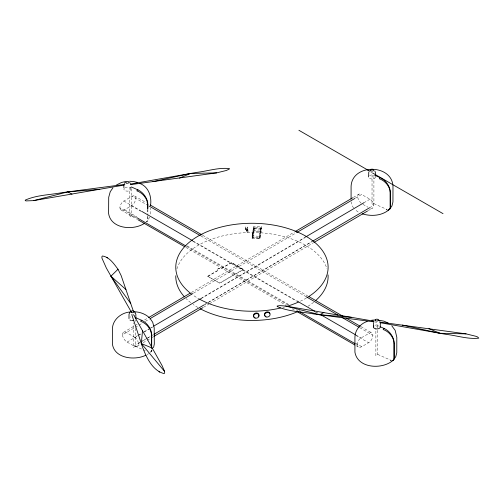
<?xml version="1.0" encoding="UTF-8"?>
<svg xmlns="http://www.w3.org/2000/svg" width="504" height="504" viewBox="0 0 504 504"><rect width="100%" height="100%" fill="white"/><g stroke="black" fill="none" stroke-linecap="round" stroke-linejoin="round"><path stroke-width="0.38" stroke-dasharray="2.52 1.89" d="M260.637 228.577L260.637 227.884L259.043 238.19L260.637 227.884M254.488 228.255L254.495 227.543L252.901 237.85L254.495 227.543M150.463 214.036L150.501 208.07M252.113 235.878L253.707 226.239L261.481 226.668L261.481 229.194L259.881 238.833L252.113 238.405L252.113 235.878L259.881 236.307L261.481 226.668M252.113 238.405L253.707 228.766L253.707 226.239M149.738 217.161L147.162 221.243M150.973 351.716L152.195 350.015M386.7 209.336L386.341 209.834A4.416 3.119 45.1 0 0 386.839 209.973M390.537 360.095L390.178 360.599A4.416 3.119 45.1 0 0 390.676 360.732M131.424 188.54L131.424 215.743L129.553 217.148L129.553 188.389M135.23 328.343L135.23 346.223L133.358 347.621L133.358 322.749M373.281 175.354L372.034 176.287L372.034 205.046L373.905 203.648L373.905 174.888M148.567 353.613L147.231 354.608M378.75 326.094L377.742 325.647L375.871 327.052L375.871 329.383M377.742 330.315L377.742 354.406L375.871 355.811L375.871 330.158M123.562 332.287L137.8 323.927M144.579 319.952L147.968 317.961M191.35 292.496L294.393 232.016M353.373 197.398L358.798 194.216M139.69 342.695L138.335 343.489A6.098 3.547 59.6 0 1 133.988 346.002L127.09 342.084A6.678 3.887 59.6 0 1 122.396 334.851L142.651 323.001M145.36 321.407L149.512 318.931M193.492 293.158L295.936 232.987M355.515 198.059L361.614 194.481L369.949 199.212A5.084 2.961 59.6 0 1 373.571 205.418A6.098 3.547 59.6 0 1 369.791 208.209M122.396 334.851A5.588 3.257 59.6 0 1 126.378 332.546L134.713 337.283L137.422 335.689M138.102 335.292L140.811 333.698M144.201 331.708L148.951 328.923M149.625 328.526L153.014 326.535M201.146 298.286L304.87 237.409M363.844 202.791L369.949 199.212M127.09 342.084L137.939 335.714M138.613 335.317L141.328 333.724M144.037 332.136L148.781 329.351M151.496 327.757L152.851 326.964M200.983 298.708L305.38 237.434M133.988 346.002L140.093 342.418M140.767 342.021L146.192 338.839M146.872 338.442L150.261 336.451M150.935 336.055L152.97 334.858M204.492 304.618L205.846 303.824M208.561 302.23L311.604 241.75M142.405 341.101L147.149 338.316M147.829 337.919L151.893 335.532M204.769 304.498L207.484 302.904M208.158 302.507L311.882 241.63M369.501 207.806L373.571 205.418M137.063 346.286L140.452 344.301M143.167 342.707L146.557 340.717M147.231 340.32L150.62 338.329M151.301 337.932L153.336 336.741M203.496 307.295L208.921 304.114M209.601 303.71L313.318 242.833M368.229 210.603L372.299 208.215M136.25 217.319L119.889 207.875A5.588 3.226 -60 0 1 123.845 201.027L132.111 196.251L147.105 204.914M119.889 207.875A6.678 3.856 -60 0 0 124.551 209.746L131.393 205.796A6.098 3.522 -60 0 0 135.702 198.33A5.084 2.936 -60 0 0 132.111 196.251M207.85 276.161L218.32 270.113A1.966 1.134 0 0 1 218.32 268.512A1.966 1.134 0 0 1 221.099 268.512L231.569 262.464L243.432 269.539L219.713 283.235L207.85 276.387L219.713 283.009L243.432 269.312M207.85 276.387L218.32 270.346A1.966 1.134 0 0 1 218.32 268.739A1.966 1.134 0 0 1 221.099 268.739L231.569 262.691L243.432 269.539M357.09 344.818A5.588 3.226 -60 0 1 361.047 337.97L369.306 333.201A5.084 2.936 -60 0 1 372.903 335.273A6.098 3.522 -60 0 1 368.594 342.745L361.746 346.695A6.678 3.856 -60 0 1 357.09 344.818L355.729 344.03M261.481 228.596L253.707 228.167L252.113 237.806L259.881 238.234M253.707 228.766L261.481 229.194M374.447 321.936L376.784 322.245M373.905 203.648L386.889 209.418M131.424 215.743L135.897 217.734M377.742 354.406L390.726 360.184A4.397 2.841 53.1 0 0 391.18 360.36M135.23 346.223L142.475 349.442M143.167 349.751L145.246 350.677M362.949 204.366L367.97 207.22M370.528 171.801L371.851 172.563M134.65 195.999L146.242 202.69M202.81 235.355L307.78 295.955M360.946 326.649L371.851 332.949M200.951 235.998L305.424 296.314M359.768 327.688L372.903 335.273M123.845 201.027L140.887 210.861M193.366 241.164L296.289 300.586M316.739 312.392L318.1 313.179M356.271 335.217L361.047 337.97M131.393 205.796L140.937 211.308M192.736 241.214L296.339 301.027M314.748 311.655L317.47 313.23M355.641 335.267L368.594 342.745M124.551 209.746L136.817 216.833M187.255 245.952L289.498 304.983M299.042 310.489L300.403 311.277M355.616 343.155L361.746 346.695M186.688 246.437L288.25 305.071M296.428 309.796L297.788 310.584M121.092 210.004L137.453 219.454M185.85 247.388L285.365 304.844M292.175 308.782L294.223 309.96M356.246 345.769L358.294 346.954M133.094 314.477L134.927 315.743L134.184 313.582M132.735 314.628L133.951 315.473M358.111 212.001L354.665 209.399M353.575 207.969L351.937 205.462L351.124 201.89M247.647 230.517C246.317 229.471 246.557 232.854 247.792 232.59C248.724 231.449 247.76 230.612 246.784 230.788M248.113 232.105L247.558 231.897L247.243 232.382M247.357 227.134L247.867 228.892M247.571 229.068A0.794 0.636 -16.2 0 1 246.5 229.856A0.794 0.636 -16.2 0 1 246.324 228.759A0.794 0.636 -16.2 0 1 247.571 229.068L247.987 230.492A0.794 0.636 -16.2 0 1 246.916 231.279A0.794 0.636 -16.2 0 1 246.739 230.189A0.794 0.636 -16.2 0 1 247.987 230.492M246.028 229.389L246.437 230.813M245.221 227.802L245.732 229.559M377.742 325.647L377.742 329.534M259.881 236.307L259.881 238.833M147.88 209.248L147.88 215.536M147.88 216.317L147.88 219.461A4.397 2.841 53.1 0 1 146.141 221.81M147.678 209.399L147.678 213.331M147.678 216.468L147.678 219.612A4.416 3.119 45.1 0 1 146.179 221.968M135.23 319.794L135.23 321.35M129.994 317.205A3.452 1.997 0 0 1 130.712 316.884M130.309 188.149A3.452 1.997 0 0 1 127.317 191.142A3.452 1.997 0 0 1 124.324 188.149M124.872 187.734A3.452 1.997 0 0 1 129.761 187.734M151.483 350.085A4.416 3.119 45.1 0 1 150.362 352.258M151.673 349.927A4.397 2.841 53.1 0 1 150.331 352.189M313.671 302.249A76.167 43.974 0 0 1 307.679 306.457M197.896 307.471A76.167 43.974 0 0 1 193.202 304.479M190.732 302.658A76.167 43.974 0 0 1 186.171 298.664M176.929 268.865A76.167 43.974 0 0 1 251.906 232.514A76.167 43.974 0 0 1 326.945 268.821M306.438 297.977A76.167 43.974 0 0 1 300.428 301.172M285.081 306.854A76.167 43.974 0 0 1 282.807 307.459M200.031 299.439A76.167 43.974 0 0 1 192.566 294.802M361.217 203.232A6.678 3.887 59.6 0 1 357.626 196.781A5.588 3.257 59.6 0 1 361.614 194.481M134.713 337.283A5.084 2.961 59.6 0 1 138.335 343.489M375.511 176.973A3.452 1.997 0 0 1 372.513 178.945A3.452 1.997 0 0 1 368.72 177.484M369.615 175.562A3.452 1.997 0 0 1 372.954 175.046M373.785 175.241A3.452 1.997 0 0 1 374.504 175.562M375.127 325.219A3.452 1.997 0 0 1 379.298 325.534M253.707 227.499L252.113 237.145L259.881 237.573L261.481 227.934L253.707 227.499M260.108 231.097L253.966 230.756L253.966 231.424L260.108 231.764L260.108 231.097M245.75 228.262A1.084 0.869 -16.2 0 0 247.338 227.323A1.084 0.869 -16.2 0 0 245.719 226.737A1.084 0.869 -16.2 0 0 245.75 228.262M246.242 230.07A1.115 0.901 -16.2 0 0 247.899 229.125A1.115 0.901 -16.2 0 0 246.254 228.488A1.115 0.901 -16.2 0 0 246.242 230.07"/><path stroke-width="0.76" d="M373.439 322.642L373.401 326.945M131.758 314.527L142.273 346.45C146.185 356.926 152.328 370.679 164.147 373.621L164.676 372.84L164.594 371.442L141.309 343.514L142.512 330.725M368.764 172.16L368.607 176.973M153.55 347.634L154.306 344.043L154.199 327.789L152.68 322.214L150.066 318.44M124.324 183.418L124.866 182.618M129.704 312.48L129.024 314.313L128.986 318.616M112.883 187.929L110.25 191.703L108.713 197.266L108.606 213.52C110.968 229.15 133.919 230.807 144.755 223.133M137.611 189.737L136.83 190.827A12.537 8.858 45.1 0 1 147.678 204.693L147.678 208.618M141.416 320.216L140.635 321.3A12.537 8.858 45.1 0 1 151.483 335.166L151.483 347.729M380.092 177.635L379.31 178.725A12.537 8.858 45.1 0 1 390.159 192.591L390.159 207.509A4.416 3.119 45.1 0 1 387.803 210.048M389.649 209.141L391.936 205.922L392.944 201.934L392.981 186.543C392.282 163.586 351.849 163.554 351.086 186.499L351.086 199.067M383.928 328.4L383.147 329.49A12.537 8.858 45.1 0 1 393.996 343.356L393.996 358.275A4.416 3.119 45.1 0 1 391.639 360.814M393.485 359.906L395.772 356.687L396.78 352.699L396.818 337.308L395.193 330.404L391.784 325.773M130.725 303.496L110.918 276.198L118.018 269.256C114.011 264.027 109.4 256.845 102.413 255.988L101.877 256.769L101.959 258.168L106.369 268.078L131.714 312.701M130.177 187.923L131.424 186.99L138.027 189.926M389.371 209.437C382.082 215.914 371.152 216.588 362.174 213.809M393.208 360.202C382.574 369.829 357.664 368.663 354.923 352.183L354.923 337.264C355.024 329.944 360.442 323.606 367.265 321.401M116.594 184.886L121.558 182.473L125.427 181.553M148.642 317.564L189.995 293.29M295.073 231.619L352.693 197.795M150.104 318.623L192.811 293.555M296.535 232.678L354.835 198.456M153.695 326.138L200.472 298.683M305.544 237.012L363.844 202.791M153.928 334.341L204.095 304.895M312.562 241.233L369.501 207.806M154.01 336.338L202.822 307.692M313.998 242.437L367.555 211M373.666 321.836L314.206 314.03C301.934 311.705 288.754 311.711 277.219 306.552L277.131 306.048L279.796 305.619L285.566 306.022L319.838 314.767L323.902 312.455M145.877 355.207C135.034 360.713 114.351 358.634 112.411 343.999L112.411 329.081C112.48 319.498 121.552 312.404 130.618 311.926M179.474 178.12L190.506 173.471L216.632 172.866L226.271 170.503L229.282 169.092L229.377 168.594C218.415 167.334 207.339 171.234 196.453 172.418L130.404 184.099M124.86 184.401L62.275 192.616C50.003 194.935 36.83 194.935 25.294 200.094L25.2 200.592L26.076 200.913L33.642 200.617L67.908 191.879L99.805 189.321M152.977 181.654L190.506 173.471M124.205 185.056L33.642 200.617M216.632 172.866L130.523 184.653M371.75 320.216L375.209 319.958M402.406 325.093L439.929 333.276L466.055 333.875L475.694 336.244L477.647 337L478.8 338.152C467.844 339.413 456.769 335.513 445.876 334.328L379.827 322.648M129.585 181.245L133.73 181.56L137.598 182.492M377.975 320.065L383.922 321.155L388.111 323.007M134.083 311.768C139.633 311.85 145.146 313.834 149.272 317.589M319.838 314.767L351.729 317.318M379.947 322.094L466.055 333.875M285.566 306.022L373.842 321.187M428.904 328.627L439.929 333.276M141.309 343.514L152.277 348.125M374.913 175.335L380.514 177.824A12.487 8.077 53.1 0 1 390.335 192.427L390.361 207.358A4.397 2.841 53.1 0 1 388.219 209.74M139.646 183.393C148.693 186.568 151.937 196.951 150.501 205.714M380.041 326.674L384.35 328.589M136.238 317.911L141.838 320.399M67.908 191.879L71.978 194.191M298.891 130.271L369.552 171.064M367.889 170.276L369.212 171.039M372.513 172.948L443.029 213.658M150.331 205.052L202.129 234.958M309.141 296.743L343.224 316.418M345.952 317.993L360.266 326.258M149.153 206.092L200.271 235.607M305.922 296.604L337.957 315.101M342.046 317.457L359.087 327.298M141.567 211.258L192.686 240.773M296.976 300.983L314.698 311.214M320.827 314.754L355.591 334.826M136.93 217.709L186.007 246.047M299.836 311.762L355.043 343.64M138.134 219.845L184.483 246.607M296.27 311.144L354.885 344.988M106.835 257.45L107.56 257.947M158.993 371.656L159.718 372.16M110.918 276.198L125.931 289.529M379.304 320.418L379.846 321.218M129.767 182.618L130.309 183.418M134.889 312.089L135.853 314.313L135.891 318.616M374.793 170.837L375.474 172.67L375.511 176.211M134.329 316.134L162.042 365.526L164.594 371.442M118.018 269.256L121.136 275.562L133.447 311.422M394.197 343.205L394.197 358.124A4.397 2.841 53.1 0 1 392.465 360.473M380.306 323.14L380.306 326.945A3.452 1.997 0 0 1 375.959 328.873A3.452 1.997 0 0 1 373.861 325.949M151.685 348.365L151.685 335.015A12.487 8.077 53.1 0 0 141.838 320.374M147.88 204.542L147.88 208.467M123.864 185.34L123.864 187.627M265.318 316.027A2.797 2.249 -16.2 0 1 265.967 312.209A2.797 2.249 -16.2 0 1 269.911 313.759M254.885 317.438A2.797 2.249 -16.2 0 1 253.575 314.679A2.797 2.249 -16.2 0 1 256.933 313.022A2.797 2.249 -16.2 0 1 258.829 315.491M258.59 316.077A2.797 2.249 -16.2 0 1 258.18 316.606M133.333 320.538A3.452 1.997 0 0 1 131.544 320.538M130.712 320.342A3.452 1.997 0 0 1 129.994 320.021M191.331 293.889A76.167 43.974 0 0 1 202.451 233.831A76.167 43.974 0 0 1 306.936 236.83A76.167 43.974 0 0 1 307.679 297.228M298.286 302.154A76.167 43.974 0 0 1 286.581 306.426M280.501 308.026A76.167 43.974 0 0 1 200.031 299.439M328.066 274.926A76.167 43.974 0 0 1 315.473 300.749M298.286 311.384A76.167 43.974 0 0 1 200.031 308.668M184.464 296.887A76.167 43.974 0 0 1 175.789 275.757M384.35 328.558A12.487 8.077 53.1 0 1 394.172 343.192M138.027 189.895A12.487 8.077 53.1 0 1 147.848 204.529M266.093 316.94A2.797 2.249 -16.2 0 0 270.094 314.395A2.797 2.249 -16.2 0 0 265.835 313.022A2.797 2.249 -16.2 0 0 266.093 316.94M255.068 318.074A2.797 2.249 -16.2 0 0 259.069 315.529A2.797 2.249 -16.2 0 0 254.81 314.149A2.797 2.249 -16.2 0 0 255.068 318.074M131.286 312.455A1.632 0.939 0 0 0 134.014 312.033A1.632 0.939 0 0 0 132.017 310.88A1.632 0.939 0 0 0 131.286 312.455M126.164 182.99A1.632 0.939 0 0 0 128.892 182.568A1.632 0.939 0 0 0 126.895 181.415A1.632 0.939 0 0 0 126.164 182.99M370.906 170.812A1.632 0.939 0 0 0 373.634 170.39A1.632 0.939 0 0 0 371.637 169.237A1.632 0.939 0 0 0 370.906 170.812M375.701 320.783A1.632 0.939 0 0 0 378.428 320.361A1.632 0.939 0 0 0 376.431 319.208A1.632 0.939 0 0 0 375.701 320.783"/></g></svg>
